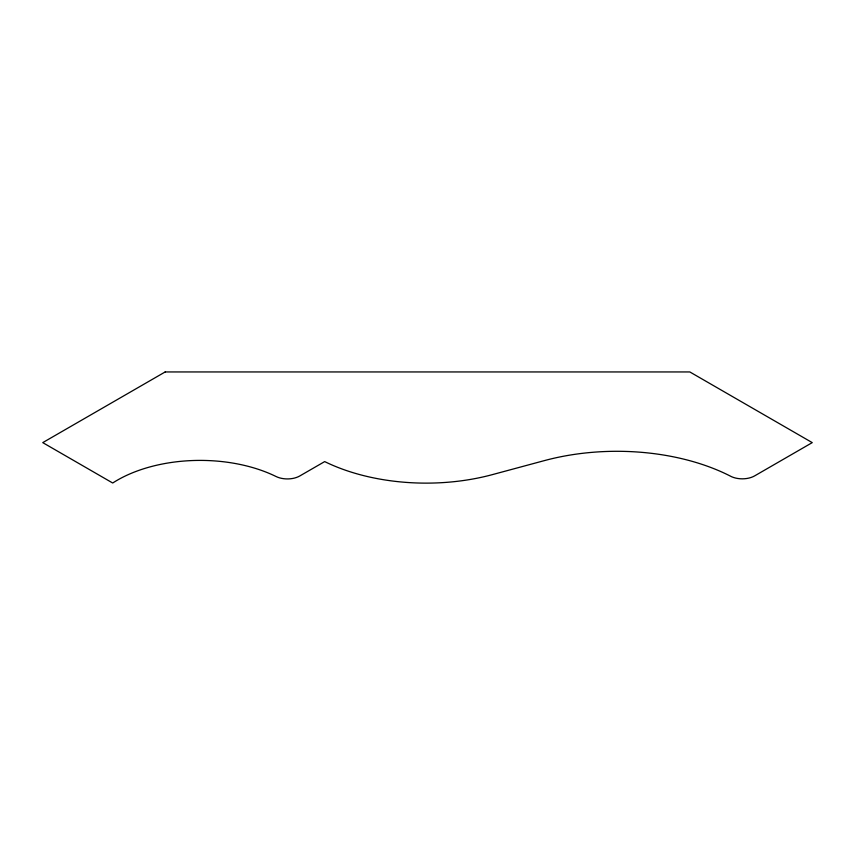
<?xml version="1.0" encoding="UTF-8"?>
<svg xmlns="http://www.w3.org/2000/svg" width="855" height="855" viewBox="0 0 855 855"><rect width="100%" height="100%" fill="white"/><g stroke="black" fill="none" stroke-linecap="round" stroke-linejoin="round"><path stroke-width="1.28" d="M165.175 371.946L42.75 442.623L112.7 483.011A117.199 67.663 0 0 1 276.079 476.524A17.485 10.1 0 0 0 299.784 475.968L324.686 461.593A156.529 90.374 0 0 0 492.32 474.643L544.507 460.578A171.235 98.859 0 0 1 729.924 475.872A17.485 10.1 0 0 0 754.666 475.872L812.25 442.623L689.825 371.946L165.175 371.946"/></g></svg>
